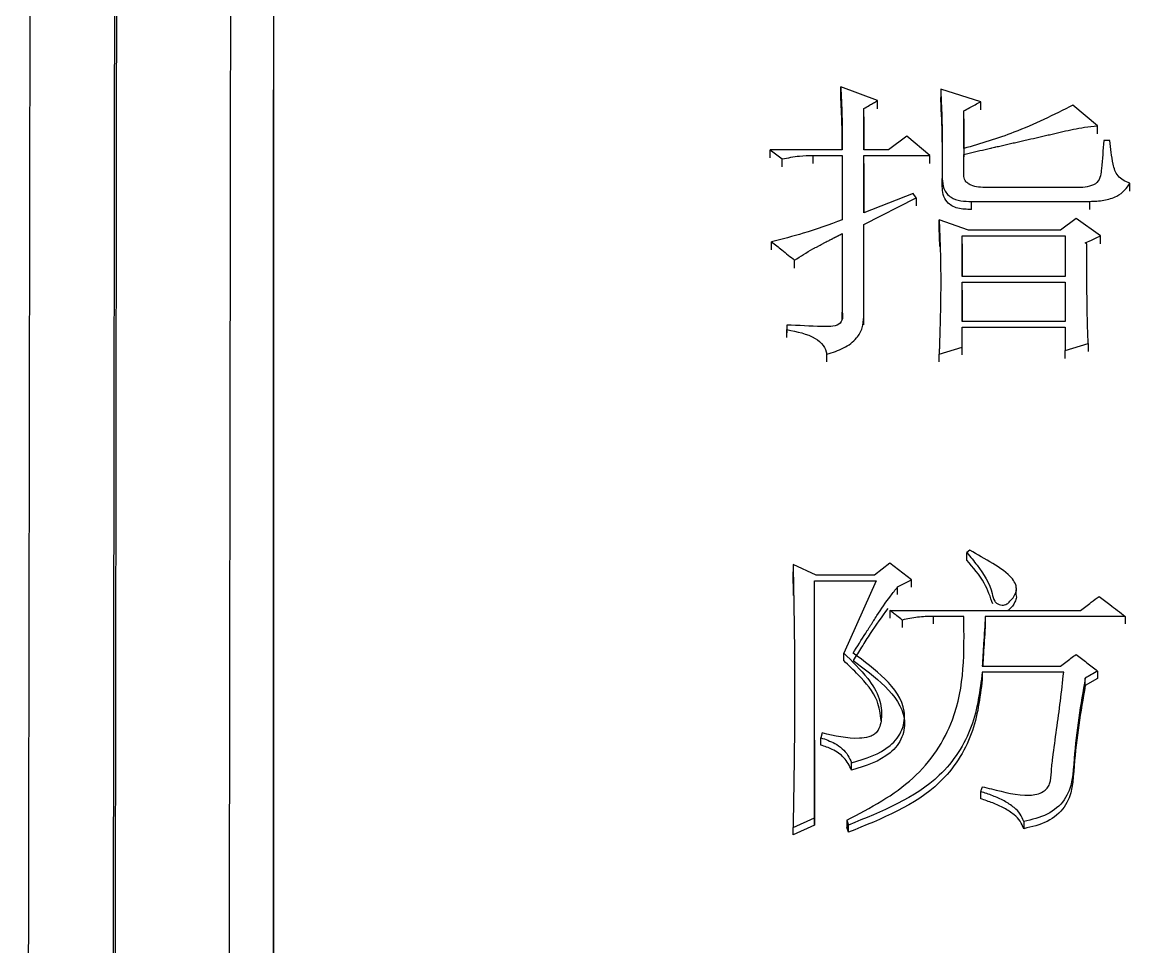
# Model space of a CAD drawing. Header units: millimetres. Extents: x 2687 to 4367, y 1046 to 2234.
# Drawn here: x 3050.34 to 3058.13, y 2013.72 to 2020.22 of the extents above; entities that cross this region are included whole.
import ezdxf

# ---------------------------------------------------------------- set-up
doc = ezdxf.new("R2010")
doc.units = ezdxf.units.MM

msp = doc.modelspace()

# ---------------------------------------------------------------- linework, layer by layer
at = {"color": 7, "linetype": 'Continuous', "lineweight": 25}
for p, q in [((3052.1083, 2018.7134), (3052.1083, 2019.7447)), ((3056.3576, 2019.6678), (3056.098, 2019.7641)), ((3056.098, 2019.7067), (3056.098, 2019.7641)), ((3057.0824, 2019.6598), (3056.8011, 2019.748)), ((3056.8011, 2019.748), (3056.8011, 2019.6909)), ((3056.3576, 2019.6108), (3056.3576, 2019.6678)), ((3056.8061, 2019.5533), (3056.8011, 2019.6907)), ((3057.0824, 2019.6028), (3057.0824, 2019.6598)), ((3056.2603, 2019.3221), (3056.2603, 2019.6116)), ((3056.2603, 2019.5547), (3056.2603, 2019.6116)), ((3056.9634, 2019.3302), (3056.9634, 2019.5956)), ((3056.9634, 2019.5386), (3056.9634, 2019.5956)), ((3057.9045, 2019.4911), (3057.7315, 2019.6357)), ((3056.2603, 2019.5544), (3056.2603, 2019.3221)), ((3056.9634, 2019.5384), (3056.9634, 2019.2734)), ((3057.9045, 2019.4343), (3057.9045, 2019.4911)), ((3056.5632, 2019.4187), (3056.4334, 2019.3221)), ((3056.7254, 2019.2818), (3056.5632, 2019.4187)), ((3057.9911, 2019.3865), (3057.9478, 2019.3865)), ((3055.6004, 2019.3221), (3055.687, 2019.2576)), ((3056.1088, 2019.3221), (3055.6004, 2019.3221)), ((3055.6004, 2019.2655), (3055.6004, 2019.3221)), ((3055.9033, 2019.2818), (3056.1088, 2019.2818)), ((3055.9033, 2019.2252), (3055.9033, 2019.2818)), ((3056.1088, 2019.2818), (3056.1088, 2018.8293)), ((3056.4334, 2019.3221), (3056.2603, 2019.3221)), ((3056.2603, 2019.2818), (3056.7254, 2019.2818)), ((3056.2603, 2018.8779), (3056.2603, 2019.2818)), ((3056.2603, 2019.2252), (3056.2603, 2019.2818)), ((3056.7254, 2019.2252), (3056.7254, 2019.2818)), ((3056.9634, 2019.1447), (3056.9634, 2019.2898)), ((3056.9634, 2019.2333), (3056.9634, 2019.2898)), ((3055.687, 2019.2011), (3055.687, 2019.2576)), ((3056.2603, 2019.225), (3056.2603, 2018.8779)), ((3056.812, 2019.0639), (3056.812, 2019.1204)), ((3057.7854, 2019.0558), (3057.1257, 2019.0558)), ((3058.1317, 2019.0319), (3058.1317, 2019.0882)), ((3056.6064, 2019.0154), (3056.2603, 2018.8779)), ((3056.2603, 2018.7969), (3056.6281, 2018.9831)), ((3056.6281, 2018.9831), (3056.6064, 2019.0154)), ((3056.6281, 2018.9831), (3056.6281, 2018.9269)), ((3057.0175, 2018.9588), (3057.8504, 2018.9588)), ((3057.0175, 2018.9025), (3057.0175, 2018.9588)), ((3057.8504, 2018.9027), (3057.8504, 2018.9588)), ((3056.9959, 2018.7564), (3056.7903, 2018.8293)), ((3056.7903, 2018.7733), (3056.7903, 2018.8293)), ((3057.7531, 2018.8374), (3057.6449, 2018.7564)), ((3057.9262, 2018.7159), (3057.7531, 2018.8374)), ((3056.1088, 2018.7321), (3056.1089, 2018.1792)), ((3056.2603, 2018.1466), (3056.2603, 2018.7969)), ((3056.2603, 2018.741), (3056.2603, 2018.7969)), ((3056.7942, 2018.6413), (3056.7903, 2018.7731)), ((3057.6449, 2018.7564), (3056.9959, 2018.7564)), ((3055.6112, 2018.6193), (3055.6112, 2018.6753)), ((3056.9526, 2018.7159), (3057.6774, 2018.7159)), ((3056.9526, 2018.4316), (3056.9526, 2018.7159)), ((3056.9526, 2018.66), (3056.9526, 2018.7159)), ((3056.9526, 2018.6598), (3056.9526, 2018.4316)), ((3057.6774, 2018.7159), (3057.6774, 2018.4316)), ((3057.8288, 2018.6591), (3057.818, 2018.6672)), ((3057.9262, 2018.66), (3057.9262, 2018.7159)), ((3055.7735, 2018.4898), (3055.7735, 2018.5454)), ((3057.6774, 2018.4316), (3056.9526, 2018.4316)), ((3056.9526, 2018.391), (3057.6774, 2018.391)), ((3056.9526, 2018.1139), (3056.9526, 2018.391)), ((3056.9526, 2018.3355), (3056.9526, 2018.391)), ((3056.9526, 2018.3353), (3056.9526, 2018.1139)), ((3057.6774, 2018.391), (3057.6774, 2018.1139)), ((3056.1089, 2018.1238), (3056.1089, 2018.1792)), ((3056.2603, 2018.0914), (3056.2603, 2018.1466)), ((3057.6774, 2018.1139), (3056.9526, 2018.1139)), ((3055.7194, 2018.0894), (3055.7194, 2018.0568)), ((3055.7194, 2018.0017), (3055.7194, 2018.0568)), ((3055.7194, 2018.0535), (3055.7194, 2018.0343)), ((3056.9526, 2018.0731), (3057.6774, 2018.0731)), ((3056.9526, 2017.9342), (3056.9526, 2018.0731)), ((3056.9526, 2018.018), (3056.9526, 2018.0731)), ((3057.6774, 2018.0731), (3057.6774, 2017.9097)), ((3057.6774, 2017.9097), (3057.8396, 2017.9588)), ((3057.8396, 2017.9588), (3057.8396, 2017.9038)), ((3056.0007, 2017.8303), (3056.0007, 2017.8852)), ((3056.7903, 2017.8852), (3056.9526, 2017.9342)), ((3056.7903, 2017.8303), (3056.7903, 2017.8852)), ((3056.9526, 2017.8793), (3056.9526, 2017.9342)), ((3057.6774, 2017.8548), (3057.6774, 2017.9097)), ((3057.0068, 2016.5049), (3056.9851, 2016.4883)), ((3056.9851, 2016.4352), (3056.9851, 2016.4883)), ((3055.925, 2016.3306), (3055.7627, 2016.4053)), ((3055.7627, 2016.4053), (3055.7627, 2016.3523)), ((3056.4442, 2016.4136), (3056.336, 2016.3306)), ((3056.5956, 2016.2973), (3056.4442, 2016.4136)), ((3055.7651, 2016.1859), (3055.7627, 2016.3522)), ((3056.336, 2016.3306), (3055.925, 2016.3306)), ((3055.9142, 2016.289), (3056.3468, 2016.289)), ((3055.9142, 2014.6225), (3055.9142, 2016.289)), ((3055.9142, 2016.2361), (3055.9142, 2016.289)), ((3056.3468, 2016.289), (3056.1197, 2015.7809)), ((3056.4983, 2016.2475), (3056.5956, 2016.2973)), ((3056.4983, 2016.1946), (3056.4983, 2016.2475)), ((3056.5956, 2016.2444), (3056.5956, 2016.2973)), ((3057.3328, 2016.2386), (3057.3328, 2016.2479)), ((3057.3328, 2016.1947), (3057.3328, 2016.226)), ((3056.4442, 2016.0811), (3057.7856, 2016.0811)), ((3056.4442, 2016.0811), (3056.4442, 2016.0285)), ((3056.5307, 2016.0144), (3056.5307, 2015.9619)), ((3056.9634, 2016.0394), (3056.7471, 2016.0394)), ((3056.7471, 2016.0394), (3056.7471, 2015.9869)), ((3058.0993, 2016.0394), (3057.1149, 2016.0394)), ((3057.1149, 2016.0394), (3057.1149, 2015.9869)), ((3058.0993, 2016.0394), (3058.0993, 2015.9869)), ((3056.1197, 2015.7287), (3056.1197, 2015.7809)), ((3057.0932, 2015.689), (3057.6449, 2015.689)), ((3057.6665, 2015.6472), (3057.0932, 2015.6472)), ((3057.0932, 2015.6472), (3057.0932, 2015.5952)), ((3057.9045, 2015.6556), (3057.9045, 2015.6035)), ((3057.818, 2015.5534), (3057.818, 2015.6054)), ((3057.9045, 2015.6035), (3057.818, 2015.5534)), ((3056.5471, 2015.284), (3056.5471, 2015.3356)), ((3055.9683, 2015.22), (3055.9574, 2015.1865)), ((3055.9142, 2015.1683), (3055.9142, 2014.5718)), ((3055.9574, 2015.135), (3055.9574, 2015.1865)), ((3056.1738, 2014.9588), (3056.1738, 2015.01)), ((3057.0824, 2014.7571), (3057.0824, 2014.808)), ((3055.7627, 2014.555), (3055.9142, 2014.6225)), ((3055.9142, 2014.5718), (3055.9142, 2014.6225)), ((3056.1413, 2014.6057), (3056.1521, 2014.5719)), ((3057.3853, 2014.5972), (3057.3853, 2014.5465)), ((3055.9142, 2014.5718), (3055.7627, 2014.5044)), ((3055.7627, 2014.5044), (3055.7627, 2014.555)), ((3056.1521, 2014.5213), (3056.1413, 2014.555)), ((3056.1521, 2014.5213), (3056.1521, 2014.5719))]:
    msp.add_line(p, q, dxfattribs=at)
at = {"color": 7, "linetype": 'Continuous', "lineweight": 25, "flags": 128}
for points in [[(3057.818, 2018.6672), (3057.8619, 2018.687), (3057.894, 2018.7014), (3057.9262, 2018.7159)], [(3056.1413, 2014.6057), (3056.1413, 2014.5851), (3056.1413, 2014.57), (3056.1413, 2014.555)]]:
    msp.add_lwpolyline(points, dxfattribs=at)
at = {"color": 7, "linetype": 'Continuous', "lineweight": 25}
for points, knots in [([(3052.1078, 2051.495), (3052.1078, 2051.3909), (3052.1079, 2050.8702), (3052.1079, 2049.5032), (3052.108, 2047.3434), (3052.108, 2044.725), (3052.1081, 2042.2624), (3052.1081, 2038.7546), (3052.1082, 2035.6117), (3052.1082, 2031.2966), (3052.1082, 2026.6095), (3052.1083, 2021.4773), (3052.1083, 2016.0537), (3052.1084, 2011.4951), (3052.1084, 2005.5726), (3052.1085, 2000.6668), (3052.1086, 1993.9879), (3052.1087, 1989.6951), (3052.1087, 1986.694)], [0, 0, 0, 0, 0.020124, 0.100733, 0.181328, 0.221587, 0.302184, 0.342442, 0.423039, 0.463298, 0.543894, 0.624491, 0.664749, 0.745346, 0.785604, 0.8662, 0.906458, 1, 1, 1, 1]), ([(3050.4392, 2050.5469), (3050.4393, 2050.5752), (3050.4396, 2050.6637), (3050.4383, 2049.6774), (3050.4353, 2047.6644), (3050.4307, 2044.6018), (3050.4255, 2041.2135), (3050.4204, 2037.8761), (3050.4157, 2034.8065), (3050.4102, 2031.1631), (3050.4036, 2026.8923), (3050.3964, 2022.2466), (3050.3887, 2017.2998), (3050.3805, 2012.1294), (3050.3715, 2006.4451), (3050.3616, 2000.2481), (3050.3509, 1993.5643), (3050.3433, 1988.8736), (3050.3395, 1986.4795)], [0, 0, 0, 0, 0.039342, 0.122943, 0.206183, 0.289063, 0.371582, 0.416612, 0.465601, 0.518547, 0.575452, 0.636313, 0.690059, 0.746552, 0.805793, 0.867782, 0.932518, 1, 1, 1, 1]), ([(3050.9445, 1986.344), (3050.9491, 1989.6432), (3050.9582, 1996.2417), (3050.9711, 2005.6717), (3050.9831, 2014.5524), (3050.9941, 2022.7101), (3051.0038, 2030.0104), (3051.0121, 2036.3282), (3051.0188, 2041.5503), (3051.0239, 2045.6068), (3051.0271, 2048.3547), (3051.0285, 2049.8008), (3051.0281, 2049.7776), (3051.028, 2049.7689)], [0, 0, 0, 0, 0.094309, 0.188619, 0.282928, 0.377238, 0.471547, 0.565857, 0.660166, 0.754475, 0.848785, 0.943094, 1, 1, 1, 1]), ([(3050.9585, 1986.2952), (3050.9617, 1988.6809), (3050.9682, 1993.3875), (3050.9775, 2000.1368), (3050.9862, 2006.4793), (3050.9942, 2012.3745), (3051.0015, 2017.8051), (3051.0092, 2023.5381), (3051.0169, 2029.3068), (3051.0241, 2034.7871), (3051.0299, 2039.2541), (3051.0344, 2042.7773), (3051.0376, 2045.4392), (3051.0399, 2047.3422), (3051.0412, 2048.5609), (3051.0418, 2049.2779), (3051.0416, 2049.3088), (3051.0415, 2049.3235)], [0, 0, 0, 0, 0.06854, 0.13522, 0.200041, 0.263001, 0.324101, 0.38334, 0.468684, 0.549845, 0.626823, 0.699617, 0.768227, 0.832652, 0.892892, 0.948946, 1, 1, 1, 1]), ([(3051.8396, 2048.5696), (3051.8397, 2048.5817), (3051.84, 2048.694), (3051.8398, 2048.3413), (3051.8393, 2047.7714), (3051.8387, 2047.2247), (3051.838, 2046.5505), (3051.837, 2045.7424), (3051.8359, 2044.8025), (3051.8346, 2043.7309), (3051.8325, 2042.0214), (3051.8292, 2039.3352), (3051.824, 2035.1854), (3051.8173, 2029.969), (3051.8099, 2024.3622), (3051.8023, 2018.685), (3051.7949, 2013.2179), (3051.7867, 2007.205), (3051.7777, 2000.6574), (3051.7679, 1993.6145), (3051.7611, 1988.6722), (3051.7576, 1986.1582)], [0, 0, 0, 0, 0.008365, 0.077995, 0.107986, 0.138061, 0.168221, 0.198465, 0.228793, 0.259205, 0.289702, 0.358895, 0.433683, 0.514064, 0.600037, 0.66048, 0.723411, 0.788828, 0.856732, 0.927123, 1, 1, 1, 1]), ([(3056.098, 2019.7641), (3056.0981, 2019.7617), (3056.0984, 2019.7569), (3056.0988, 2019.7496), (3056.0991, 2019.7424), (3056.0995, 2019.7352), (3056.0998, 2019.7279), (3056.1002, 2019.7207), (3056.1006, 2019.7134), (3056.1009, 2019.7062), (3056.1013, 2019.699), (3056.1016, 2019.6917), (3056.1019, 2019.6845), (3056.1023, 2019.6773), (3056.1026, 2019.67), (3056.1029, 2019.6628), (3056.1032, 2019.6555), (3056.1036, 2019.6483), (3056.1038, 2019.641), (3056.1041, 2019.6338), (3056.1044, 2019.6266), (3056.1046, 2019.6205), (3056.1049, 2019.6145), (3056.1051, 2019.6084), (3056.1053, 2019.6012), (3056.1056, 2019.5939), (3056.1058, 2019.5867), (3056.106, 2019.5794), (3056.1062, 2019.5722), (3056.1064, 2019.5649), (3056.1066, 2019.5577), (3056.1067, 2019.5516), (3056.1069, 2019.5456), (3056.107, 2019.5396), (3056.1071, 2019.5323), (3056.1073, 2019.525), (3056.1074, 2019.5178), (3056.1075, 2019.5105), (3056.1076, 2019.5033), (3056.1077, 2019.496), (3056.1079, 2019.4888), (3056.1079, 2019.4815), (3056.108, 2019.4754), (3056.1081, 2019.4694), (3056.1081, 2019.4633), (3056.1082, 2019.4561), (3056.1083, 2019.4488), (3056.1083, 2019.4416), (3056.1084, 2019.4343), (3056.1084, 2019.427), (3056.1085, 2019.4198), (3056.1085, 2019.4125), (3056.1086, 2019.4064), (3056.1086, 2019.4004), (3056.1086, 2019.3943), (3056.1087, 2019.3871), (3056.1087, 2019.3798), (3056.1087, 2019.3725), (3056.1087, 2019.3653), (3056.1088, 2019.358), (3056.1088, 2019.3507), (3056.1088, 2019.3434), (3056.1088, 2019.3374), (3056.1088, 2019.3303), (3056.1088, 2019.3256), (3056.1088, 2019.3221)], [0, 0, 0, 0, 0.01641, 0.03282, 0.04923, 0.06564, 0.08205, 0.098461, 0.114871, 0.131281, 0.147691, 0.164101, 0.180511, 0.196921, 0.213331, 0.229741, 0.246151, 0.262561, 0.278972, 0.295382, 0.311792, 0.328202, 0.336407, 0.352817, 0.369227, 0.385637, 0.402047, 0.418457, 0.434867, 0.451278, 0.467688, 0.484098, 0.492303, 0.508713, 0.525123, 0.541533, 0.557943, 0.574353, 0.590763, 0.607173, 0.623583, 0.639994, 0.656404, 0.664609, 0.681019, 0.697429, 0.713839, 0.730249, 0.746659, 0.763069, 0.779479, 0.795889, 0.8123, 0.820505, 0.836915, 0.853325, 0.869735, 0.886145, 0.902555, 0.918965, 0.935375, 0.951785, 0.968195, 0.9764, 1, 1, 1, 1]), ([(3056.8011, 2019.748), (3056.8014, 2019.7419), (3056.8018, 2019.7326), (3056.8024, 2019.7202), (3056.8028, 2019.7109), (3056.8032, 2019.7016), (3056.8036, 2019.6923), (3056.804, 2019.683), (3056.8045, 2019.6706), (3056.8051, 2019.6552), (3056.8059, 2019.6366), (3056.8066, 2019.618), (3056.808, 2019.5808), (3056.8091, 2019.5436), (3056.8101, 2019.5063), (3056.8105, 2019.4877), (3056.8108, 2019.469), (3056.8112, 2019.4504), (3056.8114, 2019.4318), (3056.8118, 2019.4069), (3056.812, 2019.382), (3056.8122, 2019.3572), (3056.8123, 2019.3385), (3056.8123, 2019.3198), (3056.8124, 2019.3012), (3056.8124, 2019.2856), (3056.8124, 2019.2732), (3056.8124, 2019.2638), (3056.8124, 2019.2545), (3056.8124, 2019.2451), (3056.8124, 2019.2358), (3056.8123, 2019.2265), (3056.8123, 2019.2171), (3056.8123, 2019.2078), (3056.8123, 2019.1953), (3056.8122, 2019.1828), (3056.8122, 2019.1704), (3056.8121, 2019.161), (3056.8121, 2019.1532), (3056.8121, 2019.147), (3056.8121, 2019.1423), (3056.812, 2019.1377), (3056.812, 2019.133), (3056.812, 2019.1272), (3056.812, 2019.1231), (3056.812, 2019.1204)], [0, 0, 0, 0, 0.0297, 0.04455, 0.0594, 0.07425, 0.0891, 0.10395, 0.1188, 0.1485, 0.1782, 0.2079, 0.237599, 0.3564, 0.3861, 0.4158, 0.4455, 0.4752, 0.5049, 0.5346, 0.594, 0.6237, 0.6534, 0.6831, 0.7128, 0.742499, 0.757349, 0.772199, 0.787049, 0.801899, 0.816749, 0.831599, 0.846449, 0.861299, 0.876149, 0.905849, 0.920699, 0.935549, 0.950399, 0.957824, 0.965249, 0.972674, 0.980099, 0.987524, 1, 1, 1, 1]), ([(3056.1086, 2019.3221), (3056.1086, 2019.3419), (3056.1085, 2019.4005), (3056.1065, 2019.5288), (3056.1014, 2019.6371), (3056.098, 2019.7067)], [0, 0, 0, 0, 0.154244, 0.455917, 1, 1, 1, 1]), ([(3056.2603, 2019.6116), (3056.2739, 2019.6195), (3056.2969, 2019.6328), (3056.3294, 2019.6515), (3056.3482, 2019.6624), (3056.3576, 2019.6678)], [0, 0, 0, 0, 0.419954, 0.709976, 1, 1, 1, 1]), ([(3056.9634, 2019.5956), (3056.9773, 2019.6031), (3057.0041, 2019.6176), (3057.0438, 2019.639), (3057.0695, 2019.6529), (3057.0824, 2019.6598)], [0, 0, 0, 0, 0.350984, 0.675491, 1, 1, 1, 1]), ([(3057.7315, 2019.6357), (3057.5956, 2019.5676), (3057.3515, 2019.4453), (3057.0826, 2019.3655), (3056.9634, 2019.3302)], [0, 0, 0, 0, 0.5565668, 1, 1, 1, 1]), ([(3056.8065, 2019.5536), (3056.8066, 2019.5497), (3056.8071, 2019.5188), (3056.8116, 2019.3515), (3056.8119, 2019.2321), (3056.812, 2019.1703), (3056.812, 2019.1482), (3056.812, 2019.1443), (3056.812, 2019.1453), (3056.812, 2019.1456)], [0, 0, 0, 0, 0.068293, 0.542837, 0.809759, 0.931747, 0.959329, 0.986395, 1, 1, 1, 1]), ([(3056.9634, 2019.2898), (3057.0136, 2019.3013), (3057.0701, 2019.3143), (3057.1329, 2019.3287), (3057.1486, 2019.3323), (3057.1643, 2019.3359), (3057.1768, 2019.3388), (3057.1925, 2019.3424), (3057.2145, 2019.3474), (3057.2459, 2019.3546), (3057.2773, 2019.3618), (3057.3087, 2019.369), (3057.3338, 2019.3748), (3057.3651, 2019.382), (3057.3902, 2019.3877), (3057.4342, 2019.3978), (3057.4718, 2019.4065), (3057.5158, 2019.4166), (3057.5409, 2019.4224), (3057.5722, 2019.4296), (3057.5973, 2019.4354), (3057.6287, 2019.4426), (3057.6977, 2019.4586), (3057.7909, 2019.4794), (3057.8736, 2019.4879), (3057.9045, 2019.4911)], [0, 0, 0, 0, 0.1607092, 0.1807979, 0.2008865, 0.2109308, 0.2310195, 0.2410638, 0.2611525, 0.3013298, 0.3415071, 0.3615958, 0.4017731, 0.4218617, 0.462039, 0.4821277, 0.5624823, 0.582571, 0.6227483, 0.6428369, 0.6830142, 0.7031029, 0.7432802, 0.9040946, 1, 1, 1, 1]), ([(3057.9478, 2019.3865), (3057.9435, 2019.3207), (3057.9381, 2019.2378), (3057.9265, 2019.1394), (3057.9072, 2019.0876), (3057.8477, 2019.062), (3057.8064, 2019.0579), (3057.7854, 2019.0558)], [0, 0, 0, 0, 0.489877, 0.617073, 0.743751, 0.869803, 1, 1, 1, 1]), ([(3058.1317, 2019.0882), (3058.1154, 2019.0939), (3058.0833, 2019.1052), (3058.0325, 2019.1477), (3058.0051, 2019.2477), (3057.9966, 2019.3314), (3057.9911, 2019.3865)], [0, 0, 0, 0, 0.1278182, 0.252018, 0.5084072, 1, 1, 1, 1]), ([(3055.687, 2019.2576), (3055.7267, 2019.2656), (3055.7979, 2019.28), (3055.871, 2019.2812), (3055.9033, 2019.2818)], [0, 0, 0, 0, 0.558835, 1, 1, 1, 1]), ([(3056.812, 2019.1204), (3056.8134, 2019.0962), (3056.8164, 2019.0472), (3056.8645, 2018.9845), (3056.9419, 2018.9592), (3056.9921, 2018.959), (3057.0175, 2018.9588)], [0, 0, 0, 0, 0.26803, 0.540931, 0.767912, 1, 1, 1, 1]), ([(3057.1257, 2019.0558), (3057.0866, 2019.0572), (3057.0376, 2019.0588), (3056.9901, 2019.0855), (3056.9676, 2019.1091), (3056.9651, 2019.1308), (3056.9634, 2019.1447)], [0, 0, 0, 0, 0.51629, 0.647429, 0.774862, 1, 1, 1, 1]), ([(3057.0175, 2018.9025), (3056.9849, 2018.9026), (3056.9213, 2018.9029), (3056.8441, 2018.9459), (3056.8152, 2019.0069), (3056.813, 2019.0449), (3056.812, 2019.0639)], [0, 0, 0, 0, 0.294945, 0.576546, 0.789412, 1, 1, 1, 1]), ([(3057.8504, 2018.9588), (3057.8835, 2018.9601), (3057.9491, 2018.9626), (3058.0354, 2018.9893), (3058.0987, 2019.0341), (3058.1208, 2019.0703), (3058.1317, 2019.0882)], [0, 0, 0, 0, 0.288794, 0.57293, 0.789593, 1, 1, 1, 1]), ([(3056.1089, 2018.8293), (3056.0183, 2018.7959), (3055.8562, 2018.736), (3055.6862, 2018.6939), (3055.6112, 2018.6753)], [0, 0, 0, 0, 0.558886, 1, 1, 1, 1]), ([(3056.7903, 2018.8293), (3056.7906, 2018.8231), (3056.791, 2018.8137), (3056.7914, 2018.8011), (3056.7918, 2018.7917), (3056.7922, 2018.7823), (3056.7925, 2018.7729), (3056.7929, 2018.7635), (3056.7933, 2018.7541), (3056.7936, 2018.7447), (3056.794, 2018.7353), (3056.7943, 2018.7259), (3056.7947, 2018.7165), (3056.795, 2018.7071), (3056.7954, 2018.6977), (3056.7957, 2018.6883), (3056.796, 2018.6788), (3056.7963, 2018.6694), (3056.7967, 2018.6569), (3056.7972, 2018.6412), (3056.7978, 2018.6223), (3056.7983, 2018.6035), (3056.7988, 2018.5846), (3056.7993, 2018.5658), (3056.7997, 2018.5469), (3056.8001, 2018.5281), (3056.8007, 2018.4903), (3056.8011, 2018.4526), (3056.8012, 2018.4148), (3056.8012, 2018.3959), (3056.8012, 2018.3707), (3056.801, 2018.3392), (3056.8007, 2018.3014), (3056.8002, 2018.2636), (3056.7996, 2018.2258), (3056.799, 2018.1942), (3056.7983, 2018.1627), (3056.7977, 2018.1374), (3056.7971, 2018.1122), (3056.7966, 2018.0932), (3056.7961, 2018.0743), (3056.7956, 2018.0585), (3056.7953, 2018.0458), (3056.795, 2018.0364), (3056.7947, 2018.0269), (3056.7945, 2018.0174), (3056.7942, 2018.0079), (3056.7939, 2017.9984), (3056.7936, 2017.9889), (3056.7933, 2017.9795), (3056.793, 2017.97), (3056.7927, 2017.9605), (3056.7924, 2017.951), (3056.7922, 2017.9431), (3056.792, 2017.9368), (3056.7918, 2017.932), (3056.7917, 2017.9273), (3056.7915, 2017.9225), (3056.7914, 2017.9178), (3056.7912, 2017.9131), (3056.7911, 2017.9083), (3056.7909, 2017.9036), (3056.7908, 2017.8988), (3056.7906, 2017.8927), (3056.7904, 2017.8881), (3056.7903, 2017.8852)], [0, 0, 0, 0, 0.020012, 0.030018, 0.040024, 0.050031, 0.060037, 0.070043, 0.080049, 0.090055, 0.100061, 0.110067, 0.120073, 0.130079, 0.140086, 0.150092, 0.160098, 0.170104, 0.18011, 0.200122, 0.220134, 0.240147, 0.260159, 0.280171, 0.300183, 0.320196, 0.340208, 0.420258, 0.44027, 0.460282, 0.480294, 0.520319, 0.560343, 0.600368, 0.640392, 0.680417, 0.700429, 0.740454, 0.760466, 0.780478, 0.80049, 0.820502, 0.830509, 0.840515, 0.850521, 0.860527, 0.870533, 0.880539, 0.890545, 0.900551, 0.910557, 0.920564, 0.93057, 0.940576, 0.945579, 0.950582, 0.955585, 0.960588, 0.965591, 0.970594, 0.975597, 0.9806, 0.985603, 0.990606, 1, 1, 1, 1]), ([(3052.1087, 1987.6137), (3052.1087, 1987.9204), (3052.1087, 1990.8194), (3052.1086, 1996.2452), (3052.1085, 2002.4629), (3052.1084, 2008.498), (3052.1083, 2013.1279), (3052.1083, 2016.9389), (3052.1083, 2018.3822), (3052.1083, 2018.7791)], [0, 0, 0, 0, 0.027476, 0.259697, 0.491874, 0.607849, 0.840033, 0.956008, 1, 1, 1, 1]), ([(3055.7735, 2018.5454), (3055.8157, 2018.5727), (3055.8604, 2018.6016), (3055.9106, 2018.6289), (3055.9217, 2018.635), (3055.9329, 2018.641), (3055.944, 2018.6469), (3055.9552, 2018.6529), (3055.9665, 2018.6588), (3055.9777, 2018.6647), (3055.9861, 2018.6692), (3055.9974, 2018.675), (3056.0087, 2018.6809), (3056.0186, 2018.686), (3056.0256, 2018.6896), (3056.0313, 2018.6925), (3056.0369, 2018.6954), (3056.0426, 2018.6983), (3056.0483, 2018.7012), (3056.0539, 2018.7041), (3056.0582, 2018.7063), (3056.0638, 2018.7092), (3056.0695, 2018.7121), (3056.0752, 2018.715), (3056.0794, 2018.7171), (3056.0851, 2018.72), (3056.0908, 2018.7229), (3056.0964, 2018.7258), (3056.102, 2018.7286), (3056.1061, 2018.7307), (3056.1088, 2018.7321)], [0, 0, 0, 0, 0.396041, 0.420732, 0.445423, 0.494806, 0.519497, 0.544188, 0.59357, 0.618261, 0.642952, 0.667643, 0.717025, 0.741716, 0.754061, 0.778752, 0.791098, 0.803443, 0.828134, 0.84048, 0.852825, 0.865171, 0.889862, 0.902207, 0.914553, 0.926898, 0.951589, 0.963935, 0.97628, 1, 1, 1, 1]), ([(3055.6112, 2018.6753), (3055.6355, 2018.656), (3055.6746, 2018.6246), (3055.7287, 2018.5813), (3055.7586, 2018.5574), (3055.7735, 2018.5454)], [0, 0, 0, 0, 0.447792, 0.723896, 1, 1, 1, 1]), ([(3057.8396, 2017.9588), (3057.8395, 2017.9616), (3057.8391, 2017.9673), (3057.8386, 2017.9759), (3057.838, 2017.9873), (3057.8374, 2017.9987), (3057.8368, 2018.0101), (3057.8364, 2018.0187), (3057.8358, 2018.0301), (3057.8354, 2018.0415), (3057.8347, 2018.0615), (3057.8338, 2018.0986), (3057.8321, 2018.1785), (3057.8305, 2018.2696), (3057.83, 2018.3494), (3057.8297, 2018.3892), (3057.8296, 2018.4119), (3057.8295, 2018.429), (3057.8294, 2018.4432), (3057.8293, 2018.4574), (3057.8293, 2018.4688), (3057.8292, 2018.4802), (3057.8292, 2018.4915), (3057.8291, 2018.5029), (3057.8291, 2018.5143), (3057.8291, 2018.5228), (3057.829, 2018.5342), (3057.829, 2018.5455), (3057.829, 2018.5569), (3057.829, 2018.5682), (3057.8289, 2018.5796), (3057.8289, 2018.591), (3057.8289, 2018.5995), (3057.8289, 2018.6066), (3057.8289, 2018.6137), (3057.8289, 2018.6193), (3057.8289, 2018.625), (3057.8288, 2018.6293), (3057.8288, 2018.6349), (3057.8288, 2018.6406), (3057.8288, 2018.6463), (3057.8288, 2018.652), (3057.8288, 2018.6563), (3057.8288, 2018.6591)], [0, 0, 0, 0, 0.012194, 0.024389, 0.036583, 0.060972, 0.073167, 0.085361, 0.097556, 0.121945, 0.134139, 0.182918, 0.280473, 0.475585, 0.573141, 0.621919, 0.646308, 0.670697, 0.695086, 0.70728, 0.731669, 0.743863, 0.756058, 0.780447, 0.792641, 0.804836, 0.81703, 0.841419, 0.853613, 0.865808, 0.890197, 0.902391, 0.914586, 0.92678, 0.932877, 0.945072, 0.951169, 0.957266, 0.963363, 0.975558, 0.981655, 0.987752, 1, 1, 1, 1]), ([(3056.109, 2018.1792), (3056.1106, 2018.1646), (3056.1139, 2018.1351), (3056.0895, 2018.0874), (3056.0255, 2018.0772), (3055.9047, 2018.0801), (3055.8013, 2018.0853), (3055.7194, 2018.0894)], [0, 0, 0, 0, 0.111377, 0.22453, 0.350906, 0.486016, 1, 1, 1, 1]), ([(3056.0007, 2017.8852), (3056.0412, 2017.8973), (3056.1208, 2017.9212), (3056.2092, 2017.9881), (3056.2548, 2018.0682), (3056.2585, 2018.1206), (3056.2603, 2018.1466)], [0, 0, 0, 0, 0.291847, 0.573788, 0.788346, 1, 1, 1, 1]), ([(3055.7194, 2018.0568), (3055.7898, 2018.0429), (3055.8868, 2018.0239), (3055.9801, 2017.9496), (3055.9939, 2017.9064), (3056.0007, 2017.8852)], [0, 0, 0, 0, 0.573358, 0.790473, 1, 1, 1, 1]), ([(3056.9851, 2016.4883), (3057.0097, 2016.4589), (3057.0838, 2016.3703), (3057.157, 2016.2563), (3057.1714, 2016.1567), (3057.1936, 2016.132), (3057.2122, 2016.1223), (3057.2322, 2016.1184), (3057.2512, 2016.1202), (3057.2709, 2016.1289), (3057.2987, 2016.1544), (3057.3239, 2016.189), (3057.3369, 2016.2307), (3057.3296, 2016.2675), (3057.2854, 2016.3384), (3057.1656, 2016.4145), (3057.0602, 2016.4745), (3057.0068, 2016.5049)], [0, 0, 0, 0, 0.109651, 0.330682, 0.3864, 0.404634, 0.422868, 0.441529, 0.456387, 0.471247, 0.497612, 0.560433, 0.593185, 0.625961, 0.670922, 0.833212, 1, 1, 1, 1]), ([(3055.7627, 2016.4053), (3055.763, 2016.3896), (3055.7635, 2016.366), (3055.7641, 2016.3345), (3055.7645, 2016.3109), (3055.765, 2016.2873), (3055.7654, 2016.2637), (3055.7658, 2016.2401), (3055.7663, 2016.2165), (3055.7667, 2016.1929), (3055.7673, 2016.1614), (3055.7678, 2016.1299), (3055.7683, 2016.0984), (3055.7687, 2016.0747), (3055.7692, 2016.0432), (3055.7697, 2016.0116), (3055.7702, 2015.9801), (3055.7705, 2015.9564), (3055.7708, 2015.9327), (3055.7712, 2015.9011), (3055.7716, 2015.8696), (3055.772, 2015.838), (3055.7722, 2015.8142), (3055.7725, 2015.7905), (3055.7727, 2015.7589), (3055.773, 2015.7273), (3055.7732, 2015.6956), (3055.7733, 2015.6759), (3055.7734, 2015.66), (3055.7735, 2015.6482), (3055.7735, 2015.6363), (3055.7736, 2015.6204), (3055.7736, 2015.6046), (3055.7736, 2015.5888), (3055.7737, 2015.5769), (3055.7737, 2015.565), (3055.7737, 2015.5531), (3055.7737, 2015.5412), (3055.7737, 2015.5313), (3055.7737, 2015.5234), (3055.7737, 2015.5175), (3055.7737, 2015.5095), (3055.7737, 2015.5016), (3055.7737, 2015.4937), (3055.7737, 2015.4858), (3055.7737, 2015.4759), (3055.7736, 2015.464), (3055.7736, 2015.4481), (3055.7736, 2015.4322), (3055.7735, 2015.4164), (3055.7735, 2015.4045), (3055.7734, 2015.3886), (3055.7733, 2015.3688), (3055.7732, 2015.345), (3055.773, 2015.3211), (3055.7729, 2015.2973), (3055.7726, 2015.2656), (3055.7724, 2015.2338), (3055.7721, 2015.202), (3055.7719, 2015.1781), (3055.7716, 2015.1543), (3055.7713, 2015.1225), (3055.7709, 2015.0907), (3055.7705, 2015.0588), (3055.7702, 2015.035), (3055.7699, 2015.0111), (3055.7695, 2014.9792), (3055.769, 2014.9474), (3055.7686, 2014.9155), (3055.7682, 2014.8916), (3055.7677, 2014.8597), (3055.7672, 2014.8278), (3055.7667, 2014.7959), (3055.7663, 2014.772), (3055.766, 2014.7481), (3055.7654, 2014.7161), (3055.7649, 2014.6842), (3055.7644, 2014.6523), (3055.764, 2014.6283), (3055.7634, 2014.5959), (3055.763, 2014.5715), (3055.7627, 2014.555)], [0, 0, 0, 0, 0.025705, 0.038557, 0.05141, 0.064262, 0.077115, 0.089967, 0.102819, 0.115672, 0.128524, 0.154229, 0.167082, 0.179934, 0.192786, 0.218491, 0.231344, 0.244196, 0.257049, 0.269901, 0.295606, 0.308458, 0.321311, 0.334163, 0.347016, 0.37272, 0.385573, 0.398425, 0.404851, 0.411278, 0.417704, 0.42413, 0.436983, 0.443409, 0.449835, 0.456261, 0.462687, 0.469114, 0.47554, 0.478753, 0.481966, 0.485179, 0.491605, 0.494818, 0.498032, 0.504458, 0.510884, 0.51731, 0.530163, 0.536589, 0.543015, 0.549441, 0.562294, 0.575146, 0.587999, 0.600851, 0.613703, 0.639408, 0.652261, 0.665113, 0.677966, 0.690818, 0.716523, 0.729375, 0.742228, 0.75508, 0.767933, 0.793637, 0.80649, 0.819342, 0.832195, 0.857899, 0.870752, 0.883604, 0.896457, 0.909309, 0.935014, 0.947866, 0.960719, 0.973571, 1, 1, 1, 1]), ([(3057.1685, 2016.127), (3057.1506, 2016.1768), (3057.1106, 2016.2884), (3057.0298, 2016.3829), (3056.9851, 2016.4351)], [0, 0, 0, 0, 0.446588, 1, 1, 1, 1]), ([(3056.1846, 2015.7809), (3056.2142, 2015.828), (3056.2475, 2015.881), (3056.2848, 2015.9397), (3056.2941, 2015.9543), (3056.3035, 2015.969), (3056.3128, 2015.9836), (3056.3222, 2015.9983), (3056.3354, 2016.0187), (3056.3749, 2016.0801), (3056.4296, 2016.1602), (3056.4814, 2016.226), (3056.4983, 2016.2475)], [0, 0, 0, 0, 0.297523, 0.334713, 0.371903, 0.390498, 0.427689, 0.464879, 0.483474, 0.557855, 0.855503, 1, 1, 1, 1]), ([(3057.3306, 2016.1944), (3057.3323, 2016.188), (3057.3369, 2016.17), (3057.3193, 2016.1318), (3057.2993, 2016.0989), (3057.2771, 2016.0831), (3057.2743, 2016.0811)], [0, 0, 0, 0, 0.152794, 0.423866, 0.927502, 1, 1, 1, 1]), ([(3057.7856, 2016.0811), (3057.798, 2016.0907), (3057.823, 2016.1099), (3057.8663, 2016.1432), (3057.8971, 2016.1669), (3057.9154, 2016.1809)], [0, 0, 0, 0, 0.288432, 0.576865, 1, 1, 1, 1]), ([(3057.9154, 2016.1809), (3057.9403, 2016.1617), (3057.9834, 2016.1286), (3058.0447, 2016.0814), (3058.0811, 2016.0534), (3058.0993, 2016.0394)], [0, 0, 0, 0, 0.407194, 0.703597, 1, 1, 1, 1]), ([(3056.4284, 2016.0949), (3056.3864, 2016.0369), (3056.3222, 2015.9482), (3056.2448, 2015.8241), (3056.2047, 2015.7605), (3056.1846, 2015.7287)], [0, 0, 0, 0, 0.485895, 0.742945, 1, 1, 1, 1]), ([(3056.5307, 2016.0144), (3056.5183, 2016.0241), (3056.4976, 2016.04), (3056.4688, 2016.0622), (3056.4524, 2016.0748), (3056.4442, 2016.0811)], [0, 0, 0, 0, 0.432643, 0.716321, 1, 1, 1, 1]), ([(3056.1413, 2014.6057), (3056.3075, 2014.6938), (3056.6325, 2014.8662), (3056.974, 2015.3855), (3056.9674, 2015.7923), (3056.9634, 2016.0394)], [0, 0, 0, 0, 0.291092, 0.569283, 1, 1, 1, 1]), ([(3056.7471, 2016.0394), (3056.7108, 2016.0387), (3056.6376, 2016.0372), (3056.5666, 2016.0221), (3056.5307, 2016.0144)], [0, 0, 0, 0, 0.495714, 1, 1, 1, 1]), ([(3057.1149, 2016.0394), (3057.111, 2015.9761), (3057.1054, 2015.8861), (3057.0982, 2015.7692), (3057.0949, 2015.7158), (3057.0932, 2015.689)], [0, 0, 0, 0, 0.542952, 0.771476, 1, 1, 1, 1]), ([(3057.1149, 2015.9869), (3057.111, 2015.9235), (3057.1048, 2015.8244), (3057.0987, 2015.725), (3057.0965, 2015.689)], [0, 0, 0, 0, 0.638679, 1, 1, 1, 1]), ([(3056.1197, 2015.7809), (3056.1789, 2015.7237), (3056.2792, 2015.6267), (3056.3756, 2015.4715), (3056.3889, 2015.3555), (3056.3781, 2015.2775), (3056.3601, 2015.2329), (3056.3286, 2015.2043), (3056.2861, 2015.187), (3056.1628, 2015.1736), (3056.0546, 2015.1994), (3055.9683, 2015.22)], [0, 0, 0, 0, 0.236471, 0.400892, 0.534168, 0.588802, 0.643894, 0.675813, 0.707612, 0.766357, 1, 1, 1, 1]), ([(3056.1738, 2015.01), (3056.273, 2015.0402), (3056.4228, 2015.0856), (3056.5405, 2015.2384), (3056.5606, 2015.4174), (3056.4161, 2015.6131), (3056.2628, 2015.7242), (3056.1846, 2015.7809)], [0, 0, 0, 0, 0.250217, 0.37779, 0.502112, 0.745933, 1, 1, 1, 1]), ([(3057.6449, 2015.689), (3057.6574, 2015.6987), (3057.6817, 2015.7174), (3057.7177, 2015.7453), (3057.7413, 2015.7635), (3057.7531, 2015.7726)], [0, 0, 0, 0, 0.346119, 0.673059, 1, 1, 1, 1]), ([(3057.7531, 2015.7726), (3057.7783, 2015.7531), (3057.8288, 2015.7141), (3057.8793, 2015.6751), (3057.9045, 2015.6556)], [0, 0, 0, 0, 0.499999, 1, 1, 1, 1]), ([(3056.3832, 2015.3056), (3056.3768, 2015.3531), (3056.3607, 2015.4728), (3056.2437, 2015.6096), (3056.154, 2015.6958), (3056.1197, 2015.7287)], [0, 0, 0, 0, 0.289302, 0.728342, 1, 1, 1, 1]), ([(3056.1846, 2015.7287), (3056.2628, 2015.6721), (3056.4161, 2015.5611), (3056.5606, 2015.3656), (3056.5405, 2015.1869), (3056.4227, 2015.0343), (3056.273, 2014.9889), (3056.1738, 2014.9588)], [0, 0, 0, 0, 0.254102, 0.497856, 0.622112, 0.749663, 1, 1, 1, 1]), ([(3057.0932, 2015.6472), (3057.0774, 2015.5183), (3057.0456, 2015.2587), (3056.7658, 2014.8196), (3056.3876, 2014.667), (3056.1521, 2014.5719)], [0, 0, 0, 0, 0.271558, 0.546438, 1, 1, 1, 1]), ([(3057.0933, 2014.8419), (3057.1153, 2014.8367), (3057.2248, 2014.8109), (3057.3528, 2014.7742), (3057.4773, 2014.7869), (3057.5201, 2014.8042), (3057.5517, 2014.8301), (3057.577, 2014.8771), (3057.5783, 2014.9515), (3057.6016, 2015.1454), (3057.6372, 2015.3793), (3057.6591, 2015.5796), (3057.6665, 2015.6472)], [0, 0, 0, 0, 0.047616, 0.236668, 0.271199, 0.305853, 0.333079, 0.360338, 0.428756, 0.509882, 0.834445, 1, 1, 1, 1]), ([(3057.9045, 2015.6556), (3057.8901, 2015.6472), (3057.8613, 2015.6305), (3057.8324, 2015.6138), (3057.818, 2015.6054)], [0, 0, 0, 0, 0.5, 1, 1, 1, 1]), ([(3057.0932, 2015.5952), (3057.0774, 2015.4664), (3057.0456, 2015.2071), (3056.7657, 2014.7685), (3056.3876, 2014.6161), (3056.1521, 2014.5213)], [0, 0, 0, 0, 0.271428, 0.546253, 1, 1, 1, 1]), ([(3057.818, 2015.6054), (3057.7863, 2015.4205), (3057.7382, 2015.1398), (3057.7277, 2014.782), (3057.5536, 2014.6359), (3057.4423, 2014.6103), (3057.3853, 2014.5972)], [0, 0, 0, 0, 0.492344, 0.747305, 0.87043, 1, 1, 1, 1]), ([(3057.818, 2015.5534), (3057.7863, 2015.3688), (3057.7382, 2015.0884), (3057.7277, 2014.731), (3057.5535, 2014.5851), (3057.4423, 2014.5596), (3057.3853, 2014.5465)], [0, 0, 0, 0, 0.492228, 0.747139, 0.870314, 1, 1, 1, 1]), ([(3055.9574, 2015.1865), (3055.9912, 2015.1747), (3056.0464, 2015.1556), (3056.1096, 2015.1103), (3056.1511, 2015.0639), (3056.1663, 2015.0279), (3056.1738, 2015.01)], [0, 0, 0, 0, 0.34974, 0.571287, 0.787704, 1, 1, 1, 1]), ([(3056.1738, 2014.9588), (3056.1586, 2014.9895), (3056.1294, 2015.0485), (3056.0453, 2015.1054), (3055.9849, 2015.1257), (3055.9574, 2015.135)], [0, 0, 0, 0, 0.370996, 0.713919, 1, 1, 1, 1]), ([(3057.0933, 2014.8418), (3057.0924, 2014.839), (3057.0901, 2014.8319), (3057.0865, 2014.8207), (3057.0838, 2014.8122), (3057.0824, 2014.808)], [0, 0, 0, 0, 0.252887, 0.626447, 1, 1, 1, 1]), ([(3057.3853, 2014.5972), (3057.3782, 2014.6153), (3057.3639, 2014.6518), (3057.3143, 2014.7009), (3057.2481, 2014.7436), (3057.1675, 2014.7796), (3057.1109, 2014.7985), (3057.0824, 2014.808)], [0, 0, 0, 0, 0.1624123, 0.328967, 0.5495924, 0.7738532, 1, 1, 1, 1]), ([(3057.3853, 2014.5465), (3057.3782, 2014.5646), (3057.3639, 2014.601), (3057.3143, 2014.6501), (3057.2481, 2014.6927), (3057.1675, 2014.7287), (3057.1109, 2014.7476), (3057.0824, 2014.7571)], [0, 0, 0, 0, 0.162317, 0.328828, 0.549463, 0.773777, 1, 1, 1, 1])]:
    msp.add_open_spline(points, degree=3, knots=knots, dxfattribs=at)

doc.saveas('drawing.dxf')
